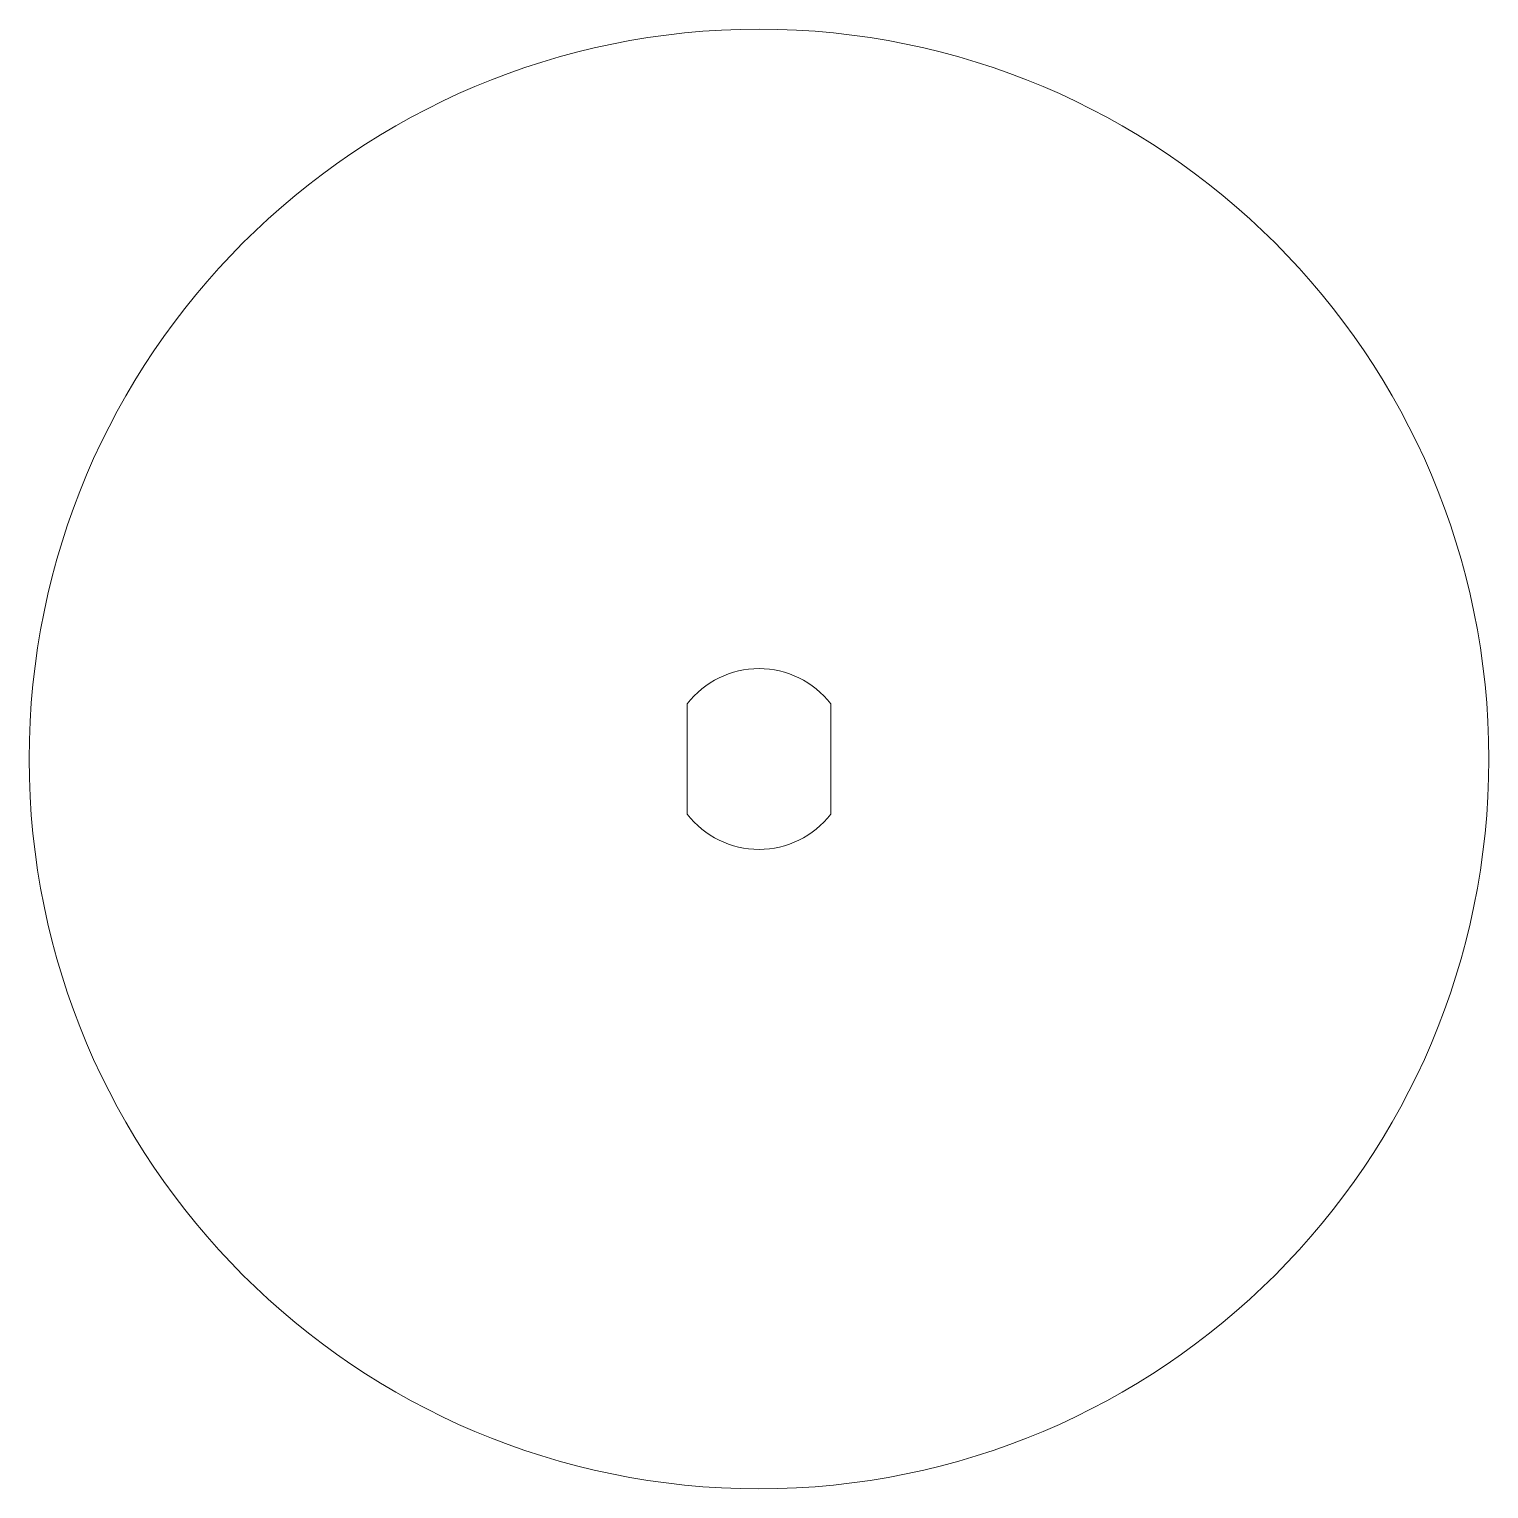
# Model space of a CAD drawing. Header units: millimetres. Extents: x -11.7 to 11.7, y -11.7 to 11.7.
import ezdxf

# ---------------------------------------------------------------- set-up
doc = ezdxf.new("R2010")
doc.units = ezdxf.units.MM

msp = doc.modelspace()

# ---------------------------------------------------------------- linework, layer by layer
at = {"color": 7, "linetype": 'Continuous', "lineweight": 15}
for p, q in [((-1.15, 0.883), (-1.15, -0.883)), ((1.15, -0.883), (1.15, 0.883))]:
    msp.add_line(p, q, dxfattribs=at)
msp.add_circle((0, 0), 11.7, dxfattribs=at)
for start, end in [(37.5235, 142.4765), (217.5235, 322.4765)]:
    msp.add_arc((0, 0), 1.45, start, end, dxfattribs=at)

doc.saveas('drawing.dxf')
